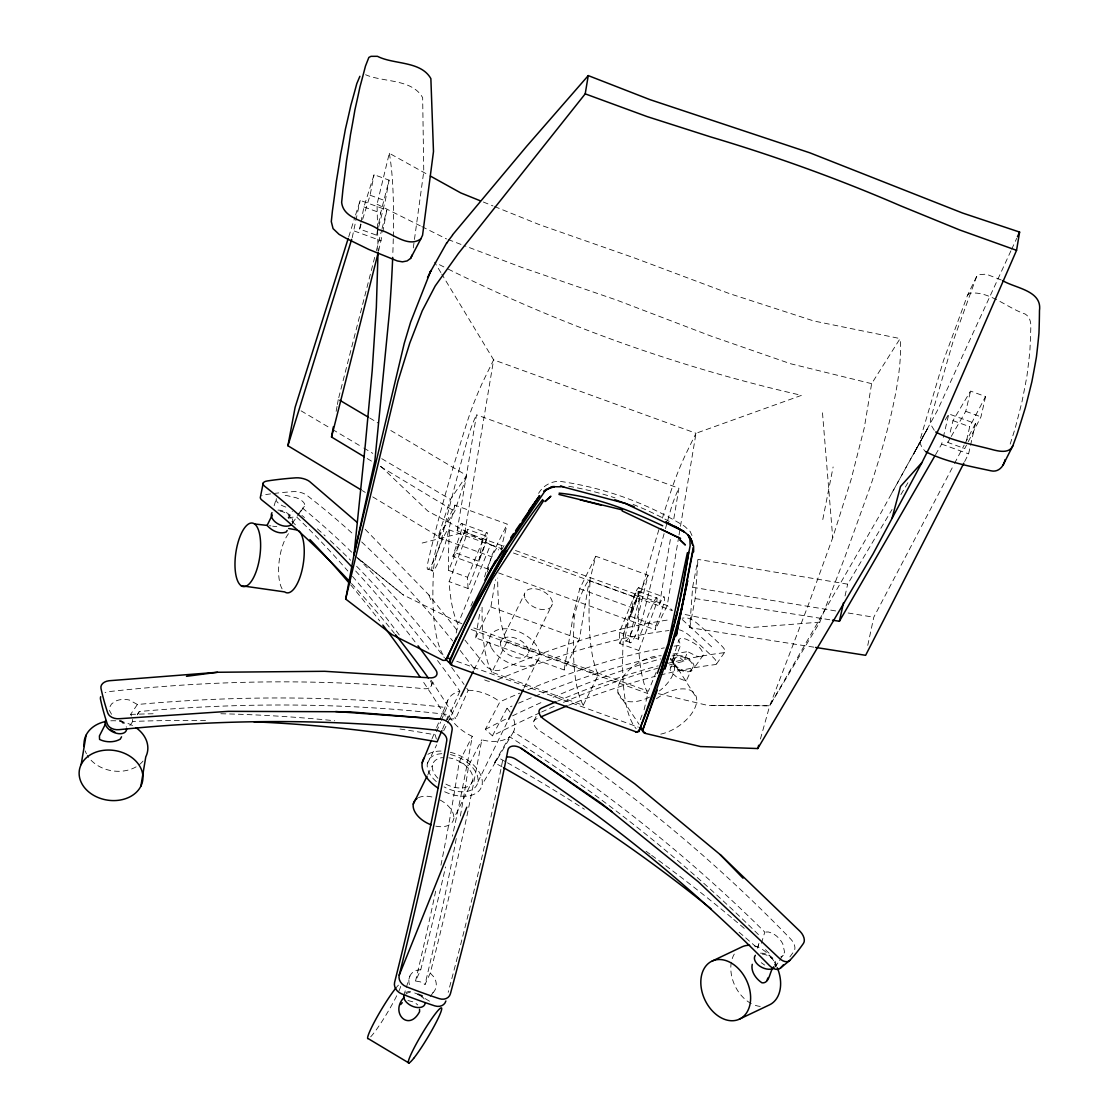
<?xml version="1.0" encoding="UTF-8"?>
<svg xmlns="http://www.w3.org/2000/svg" width="1119" height="1119" viewBox="0 0 1119 1119"><rect width="100%" height="100%" fill="white"/><g stroke="black" fill="none" stroke-linecap="round" stroke-linejoin="round"><path stroke-width="0.75" stroke-dasharray="5 3.75" d="M813.891 647.174L689.724 627.633L692.619 587.265L697.976 559.402L847.67 584.16L892.039 509.495M689.724 627.633L695.165 598.567L697.976 559.402M675.107 658.028L670.015 669.414L671.26 672.323L677.331 677.68L686.129 681.107L691.584 669.428A10.197 6.196 26.3 0 0 683.401 657.133A10.197 6.196 26.3 0 0 675.051 664.63A10.197 6.196 26.3 0 0 691.584 669.428M413.289 247.928L414.212 241.144M414.45 239.438L423.765 171.557L422.66 97.703C412.128 78.652 383.146 82.442 365.591 74.735M300.368 511.97L304.368 506.375L304.676 504.347A15.834 6.434 11.9 0 0 296.465 497.829L286.688 495.549L282.086 495.577M488.793 569.361L452.887 556.339L458.244 539.876A15.204 2.182 -70.1 0 0 462.245 524.21A15.204 2.182 -70.1 0 0 457.167 530.742L482.457 539.918A15.204 2.182 -70.1 0 1 487.548 533.385A15.204 2.182 -70.1 0 1 483.534 549.051L478.89 561.346L453.587 552.157M457.167 530.742L476.526 414.813L678.911 488.234L673.218 522.321M478.89 561.346L482.457 539.918M648.125 575.236L632.081 607.729A367.633 52.719 -70.1 0 0 625.941 633.13A21.695 3.105 -70.1 0 0 629.228 636.935A21.695 3.105 -70.1 0 0 639.984 608.316A620.975 89.058 -70.1 0 1 648.125 575.236L595.784 556.255A620.975 89.058 -70.1 0 0 587.993 587.853L579.432 639.075L564.158 669.959L475.617 637.844L480.163 610.624M475.617 637.844L490.891 606.946L495.451 579.628M564.158 669.959L572.97 617.226A21.695 3.105 -70.1 0 1 573.599 614.135A367.633 52.719 -70.1 0 1 579.726 588.734L595.784 556.255M630.668 616.401L634.249 594.986A15.204 2.182 -70.1 0 1 639.341 588.44A15.204 2.182 -70.1 0 1 635.326 604.106L630.668 616.401L655.972 625.577L655.272 629.759L498.584 572.914M634.249 594.986L659.553 604.162L670.659 537.666M678.757 536.644L667.232 605.547L655.272 629.759M679.037 534.924L680.198 528.028M680.478 526.308L696.018 433.277L801.512 395.343A1603.415 1574.531 68.8 0 1 446.915 268.448M494.584 206.567L539.652 224.751L634.305 257.902L729.392 293.584L813.751 320.971L900.11 338.581L871.631 383.663L864.288 427.794L851.041 479.729L832.718 537.707L808.1 605.491L769.704 705.781L760.067 740.316M336.148 411.358L337.071 406.225M337.378 404.518L338.302 399.385M360.626 223.954L359.647 229.059L376.585 235.2L380.642 213.016L389.076 180.145L374.054 174.69L363.913 206.945L360.961 222.247M378.614 250.922L382.432 233.941M382.754 232.234L386.81 210.036L360.178 200.371L355.492 215.268M352.205 237.662L360.178 200.371M822.787 519.538L833.123 466.959M572.97 617.226L573.599 614.135M867.757 645.383L873.785 617.226L953.682 465.07M845.041 595.965L847.67 584.16M966.648 440.159L969.697 426.703L985.545 396.532L970.523 391.077L952.968 420.632L949.388 435.711M964.634 461.615L968.592 453.866L975.474 423.569L948.828 413.918L945.289 419.891M456.188 633.004L458.091 624.738A936.365 134.28 -70.1 0 1 449.111 581.614L464.217 541.694A11.805 1.692 -70.1 0 0 467.28 529.259L486.261 536.141A11.805 1.692 -70.1 0 1 483.198 548.576L468.078 588.496L449.111 581.614M644.082 709.838L647.831 693.57A936.365 134.28 -70.1 0 1 638.837 650.447L653.958 610.526A11.805 1.692 -70.1 0 0 657.021 598.092L638.04 591.21A11.805 1.692 -70.1 0 0 633.41 598.259L619.366 632.361A936.365 134.28 -70.1 0 0 619.87 643.565L638.837 650.447M935.554 454.706L941.666 444.103L942.855 439.068M943.261 437.389L948.828 413.918M985.545 396.532A737.757 146.351 -65.8 0 1 980.957 416.841L964.732 448.565L947.793 442.425L948.982 437.389M377.579 228.696L377.047 204.231L389.3 153.275L427.332 174.368M376.585 235.2L385.3 200.749A733.197 39.179 -76.7 0 0 389.076 180.145M338.735 397.693L374.683 257.37M376.418 250.6L381.621 230.318M382.055 228.626L386.81 210.036M274.127 505.746L276.491 498.011L276.155 500.039A15.834 6.406 12 0 0 284.31 506.571L289.01 508.054M745.716 937.89A1177.552 927.245 38.7 0 1 757.479 948.157L758.934 943.373M761.41 943.247L764.795 932.099A1172.656 923.385 38.7 0 0 513.509 731.84A36.451 22.142 26.3 0 0 513.327 718.118M359.647 229.059L362.136 221.002M362.626 219.394L370.095 195.238A737.757 64.356 -74.2 0 0 374.054 174.69M672.841 659.119L678.771 640.068A15.834 5.595 34.7 0 1 686.059 639.159C693.039 642.208 702.089 646.768 703.347 655.021L693.864 668.323M348.736 236.794L354.975 216.918M403.735 995.616L405.791 989.084M406.309 987.448L409.918 976.006M372.725 496.892L438.2 536.393L450.425 499.41L466.637 475.477L389.034 429.458M438.2 536.393L454.762 511.355L466.637 475.477M757.479 948.157L758.626 944.982M1001.239 279.988L986.315 274.169L978.496 274.645L976.607 276.589L953.458 340.176L930.393 419.499L930.323 423.779L934.533 430.717M976.607 276.589L967.473 295.346L943.639 360.15L920.308 438.984L920.196 443.306L922.028 447.74L925.539 451.6M619.87 643.565L634.977 603.645A11.805 1.692 -70.1 0 0 638.04 591.21M655.972 625.577L660.63 613.296A15.204 2.182 -70.1 0 0 664.63 597.63A15.204 2.182 -70.1 0 0 659.553 604.162M658.308 693.654L708.005 705.474L769.704 705.781L819.835 622.136L844.607 557.863L870.596 485.744A635.718 107.116 -61 0 0 900.11 338.567M672.015 655.972A1177.552 404.197 -47.5 0 1 676.799 654.783L680.618 645.201L678.771 640.068M669.372 664.952A1177.552 404.197 -47.5 0 1 683.863 661.259L687.681 651.664L696.102 655.958A15.834 5.581 34.5 0 0 703.347 655.021M432.046 738.75L435.976 729.14M436.634 727.532L447.782 700.298M779.621 960.536L784.601 952.199L782.782 943.849A15.834 9.665 49.3 0 0 772.376 933.302L768.389 931.959L764.795 932.099M468.078 588.496A936.365 134.28 -70.1 0 1 467.574 577.292L448.607 570.41L462.651 536.323A11.805 1.692 -70.1 0 1 467.28 529.259M467.574 577.292L481.632 543.205A11.805 1.692 -70.1 0 1 486.261 536.141M461.895 623.633L458.622 622.458L490.57 544.701L427.934 511.173L379.942 465.532M619.366 632.361L638.348 639.243L652.391 605.141A11.805 1.692 -70.1 0 1 657.021 598.092M656.182 672.239L648.363 691.276L471.714 627.199M436.55 731.63L440.606 722.021M441.292 720.412L446.691 707.6A36.451 22.142 26.3 0 1 459.867 691.164A1172.656 674.617 83.8 0 0 437.123 660M442.551 729.056L448.621 714.635A36.451 22.142 26.3 0 0 472.288 736.344A1172.656 168.172 -70.1 0 1 452.398 836.243M459.867 691.164L447.474 719.517A1177.552 677.429 83.8 0 0 421.933 679.806M449.125 719.335L455.755 718.608L468.162 690.255A1172.656 674.617 83.8 0 0 465.098 685.919M470.847 606.008L473.001 601.309M758.416 934.589A1172.656 923.385 38.7 0 0 509.579 736.75A36.451 22.142 26.3 0 1 481.771 739.785A1172.656 168.172 -70.1 0 1 430.256 973.096L425.038 984.44L420.492 981.895L415.541 980.999L420.772 969.655A1172.656 168.172 -70.1 0 0 445.572 866.931M1010.919 250.824L937.26 410.757L879.45 515.607L769.704 705.781L707.698 705.376M1011.646 249.271L1016.709 238.333M477.897 781.915L507.886 720.818M524.028 687.919L539.4 656.587M454.901 505.145A620.975 89.058 -70.1 0 0 446.747 538.211A21.695 3.105 -70.1 0 1 435.99 566.843A21.695 3.105 -70.1 0 1 432.703 563.025A367.633 52.719 -70.1 0 1 438.844 537.624L454.901 505.145L507.243 524.126A620.975 89.058 -70.1 0 0 500.864 549.807M452.887 556.339L464.847 532.126L493.633 359.856L441.753 274.071M487.394 572.047A367.633 52.719 -70.1 0 1 491.185 556.619L507.243 524.126M430.815 686.73L433.892 680.492M427.808 774.712L432.41 765.41M500.557 642.502L524.489 594.077M583.223 705.334A856.86 122.88 -70.1 0 1 574.243 618.597A21.485 3.077 -70.1 0 1 582.677 591.14A21.485 3.077 -70.1 0 1 589.951 583.139A936.365 134.28 -70.1 0 0 598.259 674.925L583.223 705.334L491.884 672.197L506.921 641.788A936.365 134.28 -70.1 0 1 497.689 578.103M528.434 652.601L552.352 604.19M435.781 826.144A21.737 13.204 26.3 0 0 453.699 818.814L472.847 780.083A21.737 13.204 26.3 0 0 448.789 757.801M533.875 721.084L536.952 714.845M427.346 763.578L436.69 744.82M443.683 730.749L446.803 724.497M447.572 722.93L460.021 697.92M474.036 669.777L489.59 638.515M440.956 865.183A1177.552 168.871 -70.1 0 0 459.168 762.067L472.288 736.344M460.371 816.031A1177.552 168.871 -70.1 0 0 468.665 765.508L481.771 739.785M954.493 463.532L964.172 445.096M964.984 443.558L975.474 423.569M540.071 712.705A1177.552 404.197 -47.5 0 0 492.43 735.826L485.366 729.35L499.955 701.795A1172.656 402.518 -47.5 0 1 519.734 693.165M492.43 735.826L507.019 708.271A1172.656 402.518 -47.5 0 1 511.984 706.047M914.894 451.628L927.749 428.269L890.192 496.053M927.749 428.269L913.622 454.006A265.553 127.02 -88.3 0 1 917.496 446.985M501.564 549.891L504.949 543.848M137.455 714.789L139.315 711.53A1172.656 819.458 -15.4 0 1 448.621 714.635M947.793 442.425L950.353 437.977M951.206 436.494L965.739 411.316A733.197 168.871 -63.3 0 0 970.523 391.077M502.053 766.865A1177.552 927.245 38.7 0 0 494.542 762.682L509.579 736.75M513.509 731.84L482.135 784.531M900.907 494.556L908.894 481.114M538.589 493.367C543.149 485.52 551.961 480.471 561.123 481.506A321.097 305.081 -6.3 0 1 684.688 526.336L690.143 531.427L693.234 538.309M295.43 524.839A1177.552 677.429 83.8 0 0 288.142 517.705L292.367 511.397M298.116 514.278L304.368 506.375M205.532 720.482A1177.552 822.871 -15.4 0 0 132.532 721.447L132.629 717.894L130.601 714.412L137.385 704.494A1172.656 819.458 -15.4 0 1 446.691 707.6M137.385 714.37L139.315 711.53M716.594 663.889L724.832 652.069M129.874 725.56L133.665 720.174M774.977 967.096L778.684 961.85M292.353 523.174L299.36 513.369M430.172 996.623L435.207 989.63M494.542 762.682L498.473 757.773A1177.552 927.245 38.7 0 1 505.984 761.969M967.473 295.346L969.418 293.234C989.322 290.66 1007.044 307.963 1025.102 313.991C1030.193 316.999 1031.145 322.832 1030.781 328.217A744.345 147.176 -72.6 0 1 1029.83 351.688A741.589 126.349 -71.3 0 1 1026.906 376.264A740.708 105.186 -70 0 1 1021.983 401.721A741.561 86.415 -68.8 0 1 1015.227 428.073A743.855 67.741 -67.7 0 1 1009.562 446.103M780.74 957.025L783.328 955.29M670.295 667.134L671.904 666.057L674.253 666.518L679.513 671.176L696.536 698.018M422.171 543.051L464.847 532.126L504.026 546.338M420.772 969.655L416.156 970.411L412.463 972.593A15.834 12.994 32.1 0 0 409.4 984.608M819.835 622.136L749.087 627.675L681.975 613.883M288.142 517.705L296.437 516.796A1177.552 677.429 83.8 0 1 347.827 570.984M407.945 1000.512L414.562 1002.288L417.737 1004.932M276.799 526.657L272.672 526.196M695.165 598.567L830.816 619.912M692.619 587.265L836.187 611.016M848.146 612.988L873.785 617.226M422.674 995.63L414.967 992.553M269.469 525.622L270.91 525.902M871.631 383.663L790.629 363.759L711.516 336.273L616.653 300.074L521.79 267.441L464.161 245.607M370.095 195.238L385.3 200.749M965.739 411.316L980.957 416.841M363.913 206.945L380.642 213.016M952.968 420.632L969.697 426.703M354.261 231.004L381.187 240.781M941.666 444.103L968.592 453.866M461.42 523.552L486.723 532.742M638.515 587.797L663.805 596.973M515.453 550.492L667.232 605.547L672.267 610.233M490.57 544.701L502.011 548.856M513.467 553.01L672.127 610.568M448.649 529.665L497.843 547.513M589.195 580.649L638.389 598.497M438.844 537.624L491.185 556.619M579.726 588.734L632.081 607.729M428.409 569.207L432.983 570.872M626.22 640.977L630.794 642.628M490.891 606.946L579.432 639.075M506.921 641.788L598.259 674.925M471.183 629.493L647.831 693.57M456.776 661.287L638.334 727.154M459.168 762.067L468.665 765.508M448.146 239.536L462.553 245.005M483.324 202.021L492.975 205.924M458.622 622.458L403.19 594.902L357.954 558.199M377.047 204.231L420.296 225.828M421.835 226.597L446.551 238.934M369.634 417.96L378.586 423.276M301.095 410.855L330.958 428.563M332.455 429.444L362.318 447.152M363.815 448.048L372.781 453.363M381.733 458.664L450.425 499.41M417.709 994.134L432.2 1002.82M367.172 458.524L371.62 461.21M380.53 466.581L454.762 511.355M362.304 490.612L365.284 492.416M761.228 962.69L764.683 965.068M683.863 661.259L676.799 654.783M137.385 704.494L129.37 700.032A15.834 11.022 3.9 0 0 114.795 701.515L111.466 704.061L109.634 707.348L109.648 710.887L111.536 714.258M355.296 556.045L403.483 595.028M365.144 529.259L428.955 595.042L457.279 630.501M682.324 619.59L713.768 648.824M430.256 973.096L433.724 976.789L435.767 981.041A15.834 12.994 31.8 0 1 432.647 993.029M464.903 640.054L484.527 664.602A10.197 5.721 25.6 0 0 499.787 670.141A1187.567 414.072 -47.2 0 1 669.232 619.814M670.099 658.923L679.513 671.176M617.996 692.661L639.089 724.357M440.858 272.588L434.592 262.238A1603.415 1574.531 68.8 0 0 445.362 267.665M685.681 680.142L686.129 681.107M428.955 595.042L431.92 603.001M436.368 739.044L435.207 734.833A1177.552 822.871 -15.4 0 0 398.154 728.735M822.493 412.827L832.718 537.707M377.607 230.444L378.068 251.411M638.348 639.243A936.365 134.28 -70.1 0 1 639.145 600.987A21.485 3.077 -70.1 0 0 631.871 608.988A21.485 3.077 -70.1 0 0 623.437 636.445A856.86 122.88 -70.1 0 0 636.138 728.679M448.607 570.41A936.365 134.28 -70.1 0 1 449.418 532.154A21.485 3.077 -70.1 0 0 442.131 540.155A21.485 3.077 -70.1 0 0 433.71 567.613A856.86 122.88 -70.1 0 0 444.607 657.482M389.3 153.261A635.718 72.945 -79 0 1 393.315 236.906M393.273 238.767A635.718 72.945 -79 0 1 392.741 255.789M143.022 761.074A32.087 25.066 9.5 0 1 137.665 765.886M136.126 766.837A32.087 25.066 9.5 0 1 87.24 755.241M86.457 753.814A32.087 25.066 9.5 0 1 85.212 750.933M110.781 720.818A32.087 25.066 9.5 0 1 133.147 725.909M400.7 986.412A32.087 3.371 -59.1 0 1 398.462 992.077M396.713 995.77A32.087 3.371 -59.1 0 1 370.235 1037.285M395.636 988.357A32.087 3.371 -59.1 0 1 398.448 985.14M656.433 698.76A32.087 17.582 -33.7 0 1 696.661 698.899A32.087 17.582 -33.7 0 1 660.042 734.288M640.348 719.755A32.087 17.582 -33.7 0 1 643.663 712.146M282.086 588.846A32.087 12.127 -81.9 0 1 279.526 558.549A32.087 12.127 -81.9 0 1 290.856 531.175M760.221 1006.401A32.087 22.981 64.6 0 1 752.737 1004.33M751.283 1003.617A32.087 22.981 64.6 0 1 735.127 952.745M754.388 945.891A32.087 22.981 64.6 0 1 776.6 966.27M405.735 994.301A10.197 6.196 26.3 0 1 413.484 992.665M414.715 992.987A10.197 6.196 26.3 0 1 422.185 997.868M119.327 720.51A10.197 6.196 26.3 0 1 124.601 725.518M762.263 954.087A10.197 6.196 26.3 0 1 774.488 965.305M670.421 658.392A32.087 17.582 -33.7 0 1 659.455 690.899M649.496 697.137A32.087 17.582 -33.7 0 1 618.485 685.849A32.087 17.582 -33.7 0 1 661.231 655.748M280.128 511.117A10.197 6.196 26.3 0 1 291.402 519.496M518.587 703.166A1172.656 402.518 -47.5 0 1 533.315 696.913M534.938 696.242A1172.656 402.518 -47.5 0 1 659.609 656.629M672.995 654.042A1172.656 402.518 -47.5 0 1 687.681 651.664M789.888 956.871A386.587 234.794 26.3 0 0 794.14 950.968A10.197 6.099 49.8 0 0 790.783 939.135A1172.264 922.126 39.4 0 0 539.022 730.441A10.197 5.959 29.9 0 1 535.917 719.125A1172.264 396.014 -47.8 0 1 539.232 717.657M270.658 493.885A386.587 234.794 26.3 0 0 264.35 494.794A10.197 4.154 10.9 0 0 261.79 495.563M273.833 493.479A386.587 234.794 26.3 0 1 293.304 491.633A10.197 3.986 12.3 0 1 306.802 495.255A1172.264 679.247 83.4 0 1 353.94 534.854M568.634 705.264A1172.264 396.014 -47.8 0 1 655.482 676.268M660.28 675.037A1172.264 396.014 -47.8 0 1 715.293 664.588A10.197 3.567 35.6 0 0 713.502 657.734A386.587 234.794 26.3 0 0 688.856 635.116A10.197 3.469 34 0 0 679.485 629.857M557.64 701.109A1187.567 401.189 -47.8 0 1 658.126 665.847M667.665 663.385A1187.567 401.189 -47.8 0 1 723.531 652.769A10.197 3.567 35.6 0 0 721.741 645.901A391.622 237.857 26.3 0 0 697.151 623.353A10.197 3.469 34 0 0 685.429 617.828A1187.567 414.072 -47.2 0 0 682.226 618.164M468.162 690.255A36.451 22.142 26.3 0 1 499.955 701.795M507.019 708.271A36.451 22.142 26.3 0 1 510.194 712.327M430.353 680.842A10.197 6.113 22.2 0 1 424.031 688.731A1172.264 815.807 -15.9 0 0 108.599 691.668A10.197 6.994 2.9 0 0 105.046 692.577M502.571 760.766A1172.264 161.164 -69.8 0 1 448.187 992.343M435.655 891.144A1177.552 168.871 -70.1 0 1 415.541 980.999M456.272 838.509A1177.552 168.871 -70.1 0 1 425.038 984.44M769.075 953.178A15.834 9.637 49.3 0 1 763.55 946.8M497.675 679.667A1172.264 408.729 -47.2 0 1 668.98 630.529M527.888 689.766A1172.656 402.518 -47.5 0 1 664.28 647.873M674.142 646.181A1172.656 402.518 -47.5 0 1 680.618 645.201M302.34 507.97A1172.656 674.617 83.8 0 1 352.611 553.094M357.66 558.087A1172.656 674.617 83.8 0 1 444.369 657.706M451.684 667.456A1172.656 674.617 83.8 0 1 464.077 684.492M361.675 541.974A1172.264 679.247 83.4 0 1 452.691 640.977M460.175 650.461A1172.264 679.247 83.4 0 1 474.96 669.875M301.878 515.383A1172.656 674.617 83.8 0 1 304.48 517.593M317.446 528.895A1172.656 674.617 83.8 0 1 325.167 535.889M330.301 540.631A1172.656 674.617 83.8 0 1 350.639 560.241M356.611 566.27A1172.656 674.617 83.8 0 1 429.766 650.377M351.506 583.517A1172.264 669.512 84.2 0 1 394.392 633.326M489.395 681.443A10.197 5.721 25.6 0 1 482.205 678.464M739.113 932.239A1177.552 927.245 38.7 0 1 744.401 936.757M120.53 720.272A11.498 6.98 26.3 0 1 126.405 727.168M130.601 714.412A1177.552 822.871 -15.4 0 1 156.744 713.67M220.849 713.74A1177.552 822.871 -15.4 0 1 334.707 720.762M350.737 584.943A1177.552 677.429 83.8 0 1 379.691 620.933M277.974 510.068A11.498 6.98 26.3 0 1 289.541 514.922A11.498 6.98 26.3 0 1 292.157 523.636M352.485 576.355A1177.552 677.429 83.8 0 1 399.525 635.326M431.179 680.338A1177.552 677.429 83.8 0 1 455.755 718.608M355.674 571.026A1187.567 678.254 84.2 0 1 415.932 643.033M485.366 729.35A1177.552 404.197 -47.5 0 1 506.208 718.916M512.572 715.838A1177.552 404.197 -47.5 0 1 543.89 701.333M553.122 697.277A1177.552 404.197 -47.5 0 1 660.686 658.923M541.638 711.992A1177.552 404.197 -47.5 0 1 555.57 705.753M563.472 702.34A1177.552 404.197 -47.5 0 1 657.902 668.155M507.48 762.808A1177.552 927.245 38.7 0 1 584.426 809.247M646.013 851.265A1177.552 927.245 38.7 0 1 650.237 854.315M651.65 855.336A1177.552 927.245 38.7 0 1 732.427 918.363M733.756 919.482A1177.552 927.245 38.7 0 1 744.373 928.462M760.472 953.15A11.498 6.98 26.3 0 1 771.984 957.388A11.498 6.98 26.3 0 1 775.593 966.061M405.763 992.609A11.498 6.98 26.3 0 1 414.24 991.98M420.814 995.309A11.498 6.98 26.3 0 1 424.297 999.323M450.286 752.262A32.199 19.555 26.3 0 1 482.065 784.881A32.199 19.555 26.3 0 1 442.732 790.811M427.878 754.346A32.199 19.555 26.3 0 1 443.278 751.157M568.76 486.261A317.922 302.074 -6.3 0 1 615.002 497.857M633.088 504.417A317.922 302.074 -6.3 0 1 672.323 523.146M440.145 800.057A21.737 13.204 26.3 0 1 453.699 818.814M418.408 797.693A21.737 13.204 26.3 0 1 434.242 797.595M450.467 754.556A27.178 16.505 26.3 0 1 477.841 782.223A27.178 16.505 26.3 0 1 444.089 786.909M436.298 781.594A27.178 16.505 26.3 0 1 442.411 753.674M472.847 780.083A21.737 13.204 26.3 0 1 444.509 783.356M437.935 778.306A21.737 13.204 26.3 0 1 442.592 757.605M658.909 529.567A367.633 52.719 -70.1 0 0 630.515 634.795A21.695 3.105 -70.1 0 0 633.802 638.599A21.695 3.105 -70.1 0 0 644.558 609.981A620.975 89.058 -70.1 0 1 665.022 530.252M662.406 518.111A367.633 52.719 -70.1 0 1 669.162 496.612A54.789 7.861 -70.1 0 1 686.031 453.657A555.667 79.687 -70.1 0 1 696.018 433.277L493.633 359.856A555.667 79.687 -70.1 0 0 483.646 380.236A54.789 7.861 -70.1 0 0 466.777 423.192A367.633 52.719 -70.1 0 0 428.129 561.374A21.695 3.105 -70.1 0 0 431.416 565.179A21.695 3.105 -70.1 0 0 442.173 536.561A620.975 89.058 -70.1 0 1 468.134 437.039A22.128 3.175 -70.1 0 1 476.526 414.813M665.469 528.616A620.975 89.058 -70.1 0 1 667.288 522.041M667.735 520.391A620.975 89.058 -70.1 0 1 670.519 510.46A22.128 3.175 -70.1 0 1 678.911 488.234M484.583 576.942A21.485 3.077 -70.1 0 1 493.619 553.234A21.485 3.077 -70.1 0 1 498.612 550.002M491.884 672.197A856.86 122.88 -70.1 0 1 482.093 607.085M673.092 663.049A11.498 6.98 26.3 0 0 691.318 671.022A11.498 6.98 26.3 0 0 685.653 657.091A11.498 6.98 26.3 0 0 673.092 663.049M525.594 599.364A14.981 9.092 26.3 0 0 549.723 608.121A14.981 9.092 26.3 0 0 539.959 589.923A14.981 9.092 26.3 0 0 525.594 599.364M501.662 647.789A14.981 9.092 26.3 0 0 525.79 656.545A14.981 9.092 26.3 0 0 516.041 638.334A14.981 9.092 26.3 0 0 501.662 647.789M491.563 647.971A26.758 16.253 26.3 0 0 534.686 663.609A26.758 16.253 26.3 0 0 517.244 631.074A26.758 16.253 26.3 0 0 491.563 647.971"/><path stroke-width="1.5" d="M452.51 234.906L526.657 146.295L588.258 75.602L649.873 99.605L809.862 152.827L962.662 213.072L1019.605 232.081L1016.556 250.334L939.219 428.241L921.93 462.567L873.058 553.877L757.759 748.541L700.438 746.541L644.208 733.127L642.907 730.875L643.131 728.875L657.231 690.087M378.012 253.104L376.348 307.515L372.193 370.641L365.298 444.858L353.968 554.954L345.673 599.043L392.182 634.725L442.998 660.378L445.558 660.322L491.8 568.186L502.431 550.66M661.609 668.211L639.425 730.106L636.921 732.148L452.16 665.399L450.062 663.609L449.684 661.273M642.907 730.875L643.131 728.875L639.97 727.742L639.075 731.602M81.183 764.487L86.079 735.197M140.882 786.153A32.087 25.066 9.5 0 0 105.885 750.122A32.087 25.066 9.5 0 0 86.331 789.692A32.087 25.066 9.5 0 0 140.882 786.153L145.778 756.864A32.087 25.066 9.5 0 0 135.917 727.658M345.673 599.043L397.888 381.495L409.792 343.057L422.241 310.816L435.193 285.988L458.175 253.733L585.209 93.856L588.258 75.602M364.193 456.734L331.532 437.025L333.378 426.759M638.963 731.099C662.616 673.75 679.793 613.925 688.591 552.45M360.822 489.716L287.905 445.74L295.122 407.316L348.205 238.445M693.221 547.667L681.709 607.981L664.868 669.078L675.275 634.753L642.935 729.714M692.927 551.317L676.24 635.816L687.639 580.635L675.512 635.256L682.17 606.946M752.248 964.326C750.611 971.586 756.136 979.041 761.983 982.832C769.9 983.811 769.494 970.844 773.733 966.816M263.217 483.03L260.447 496.836A10.197 4.154 10.9 0 0 261.986 500.151A1172.264 669.512 84.2 0 1 350.331 582.244M687.388 552.688L668.057 643.803L657.343 673.372M832.536 620.192L839.404 621.269L843.53 602.721M450.481 657.804L449.334 662.77A856.86 122.88 -70.1 0 1 445.488 658.699M446.873 658.601L456.44 637.368M331.532 437.025L378.194 252.614M892.123 518.027L900.515 486.457L921.93 462.567M662.056 666.574L665.679 653.426M669.763 638.627L673.386 625.479M674.295 622.192L678.366 607.393L690.143 545.68L689.891 539.274L687.961 534.98M660.923 671.918L677.513 612.415M757.759 748.541L758.682 745.254M287.905 445.74L351.688 239.326M767.033 980.44L767.844 977.992M446.411 659.595L447.068 657.762L450.23 658.909L476.764 601.155L507.844 545.526L545.624 490.094M404.267 997.239C389.482 1012.038 408.505 1032.683 419.583 1011.688L419.555 1009.352M1005.016 459.713C1003.827 466.469 998.358 472.638 990.916 470.791C968.844 465.994 945.779 461.937 925.539 451.6M427.556 277.68L430.927 270.476L410.631 322.076L404.281 343.239L353.968 554.954L374.879 460.72L389.524 311.222A635.718 72.945 -79 0 0 392.685 257.398M556.017 701.795A1187.567 401.189 -47.8 0 0 541.302 708.229A10.197 5.959 29.9 0 0 544.421 719.545L634.767 783.804L720.258 854.65L800.169 931.456A10.197 6.099 49.8 0 1 803.512 943.289A391.622 237.857 26.3 0 1 789.832 960.382A10.197 6.322 50.1 0 1 778.95 957.934L698.438 881.912L601.588 803.54L521.3 748.401A10.197 6.504 29.4 0 0 507.956 749.856A1187.567 163.276 -69.8 0 1 450.397 993.798A10.197 8.406 33.6 0 1 439.235 998.652A391.622 237.857 26.3 0 1 406.197 986.664A10.197 8.448 30.8 0 1 399.203 975.222L466.805 807.233M422.213 762.794L431.388 740.358M441.865 730.651L437.137 741.855A1177.552 822.871 -15.4 0 0 253.957 721.797M449.642 662.42C473.715 604.442 504.571 549.471 542.673 499.522M1017.437 236.766L1019.605 232.081M359.884 76.302L356.765 83.715A744.345 65.797 -67.6 0 1 350.834 105.368A741.589 86.233 -68.8 0 1 345.421 129.035A740.708 107.27 -70.1 0 1 340.624 154.534A741.561 126.153 -71.3 0 1 336.301 181.782A743.855 145.134 -72.4 0 1 332.441 210.736L331.294 221.576L333.056 228.612L339.043 234.319L346.261 238.403L368.738 249.411L397.343 260.951L402.448 261.846L407.092 260.937L410.561 258.433L412.351 254.712M420.786 238.934L422.562 235.27L433.487 151.541L430.871 78.624C420.744 60.678 393.72 64.706 377.467 56.314L371.018 56.328L368.864 57.419L365.451 66.133A707.18 62.51 -67.6 0 1 359.94 86.918A704.578 81.925 -68.8 0 1 354.933 109.788A703.739 101.913 -70.1 0 1 350.499 134.574A704.55 119.859 -71.3 0 1 346.484 161.164A706.76 137.889 -72.4 0 1 342.918 189.531A710.341 156.338 -73.6 0 1 341.645 202.329C343.435 219.786 367.619 220.961 378.726 229.717C391.776 232.053 407.456 248.474 420.786 238.934L410.561 258.433M508.655 719.251L523.258 689.486M287.191 530.42L286.31 531.917C279.568 534.812 271.553 530.602 267.119 525.412L272.267 514.978M450.929 664.672L491.912 579.908L543.708 500.557M413.261 804.141L427.038 776.25M460.804 696.354L473.253 671.344M1002.974 465.252L1012.835 445.81A710.341 46.397 -66.6 0 0 1017.115 434.116A706.76 64.37 -67.7 0 0 1025.41 407.456A704.55 82.093 -68.8 0 0 1031.858 381.761A703.739 99.927 -70 0 0 1036.418 357.017A704.578 120.041 -71.3 0 0 1038.95 333.238A707.18 139.819 -72.6 0 0 1039.467 310.648C1042.446 290.38 1014.933 288.254 1002.68 280.603M105.592 723.769L99.409 735.952L99.577 739.435C105.801 742.526 114.166 742.68 120.251 739.141L121.551 736.806M963.837 463.168L865.63 655.314L815.611 647.439M429.836 272.854L446.761 242.739M487.227 575.572L495.661 560.465M476.009 604.833L506.921 550.52M484.919 580.215L491.8 568.186L539.596 495.703L528.741 510.81M839.404 621.269L934.673 456.216M445.558 660.322L447.068 657.762M1012.835 445.81C1009.562 453.321 999.994 451.517 993.686 449.964C974.271 444.677 953.598 441.543 935.708 431.99M510.698 537.749L513.593 533.539M515.523 530.742L520.335 523.734M522.265 520.922L539.596 495.703M400.588 1004.568L402.253 1002.722M551.205 487.157L543.862 491.227L551.429 487.073M507.411 756.976A10.197 6.504 29.4 0 1 515.915 759.311A1172.264 923.986 38 0 1 769.55 965.655A10.197 6.336 50.1 0 0 780.419 968.103L789.832 960.382M712.146 961.067L742.121 946.8A32.087 22.981 64.6 0 1 749.59 945.261M739.309 1019.199A32.087 22.981 64.6 0 0 737.015 967.278A32.087 22.981 64.6 0 0 700.844 983.909A32.087 22.981 64.6 0 0 739.309 1019.199L769.299 1004.946A32.087 22.981 64.6 0 0 777.257 967.753M545.429 489.73L554.604 486.597L552.646 486.527M267.119 525.412L254.545 523.972A32.087 12.127 -81.9 0 0 234.976 563.556A32.087 12.127 -81.9 0 0 253.887 576.956A32.087 12.127 -81.9 0 0 254.545 523.972M186.495 676.31L217.52 672.267L324.622 671.302L429.43 677.82A10.197 6.113 22.2 0 0 435.753 669.931A1187.567 678.254 84.2 0 0 418.044 645.817M217.52 672.267L109.061 680.744A10.197 6.994 2.8 0 0 100.99 688.437A391.622 237.857 26.3 0 0 107.732 712.929A10.197 7.204 3.4 0 0 119.509 718.706L228.262 711.348L348.582 711.768L440.802 719.195A10.197 6.602 24.4 0 1 452.16 729.616A1187.567 177.334 -70.3 0 1 399.203 975.222M635.564 731.938L638.11 731.826M554.576 486.723L560.479 486.807M335.686 711.516L440.802 719.195M559.136 493.143C595.476 496.626 629.969 510.334 662.7 525.804M241.061 585.685L284.674 591.909A32.087 12.127 -81.9 0 0 302.046 570.089A32.087 12.127 -81.9 0 0 299.053 530.966M288.674 528.518L296.577 529.916M563.71 486.793L560.339 486.164L624.612 503.228L614.932 499.759M558.954 494.458L622.458 509.956M580.146 499.815L601.183 505.187M1016.556 250.334L959.682 229.968L900.529 205.798A1065.274 648.866 13.5 0 0 710.789 136.966L647.202 116.614L585.209 93.856M634.179 506.683L624.864 503.228L684.213 531.693L666.141 522.013M480.107 200.721L460.79 192.93L430.367 176.061M622.136 510.935L680.604 538.589L661.175 529.217M665.959 522C675.554 528.14 691.612 531.511 692.773 545.247L691.164 539.75L688.101 535.022M339.798 400.266L368.151 417.079M408.981 1063.05L368.389 1038.726A32.087 3.371 -59.1 0 1 375.327 1020.206A32.087 3.371 -59.1 0 1 395.636 988.357M675.079 526.378L683.849 531.651M521.3 748.401L612.303 811.862M450.062 663.609L452.16 665.399M357.199 522.433L309.515 481.45A10.197 3.986 12.3 0 0 296.017 477.827A391.622 237.857 26.3 0 0 267.133 480.988A10.197 4.154 10.9 0 0 264.755 486.331A1187.567 678.254 84.2 0 1 352.107 567.179M720.258 854.65L743.002 878.191M689.36 536.113L692.451 543.051M643.131 728.875L643.327 732.064M693.584 545.806L693.654 551.821M446.761 243.103A225.604 64.301 -79.4 0 1 452.51 235.242M84.163 746.471A32.087 25.066 9.5 0 1 105.452 721.545M645.467 733.127A32.087 17.582 -33.7 0 1 641.033 728.749M114.809 731.952A10.197 6.196 26.3 0 1 110.208 729.392M540.883 716.929A1172.264 396.014 -47.8 0 1 567.025 705.907M783.384 964.816A386.587 234.794 26.3 0 1 780.419 968.103M100.696 696.703A10.197 6.994 2.9 0 0 100.528 699.347A386.587 234.794 26.3 0 0 107.284 723.909A10.197 7.204 3.4 0 0 119.062 729.672A1172.264 822.521 -14.9 0 1 435.417 730.106A10.197 6.602 24.4 0 1 446.775 740.526A1172.264 175.04 -70.3 0 1 394.601 982.384A10.197 8.448 30.7 0 0 401.581 993.826A386.587 234.794 26.3 0 0 434.718 1005.841A10.197 8.406 33.7 0 0 445.88 1000.987M395.469 634.669A1172.264 669.512 84.2 0 1 428.283 677.946M503.564 767.718A1177.552 927.245 38.7 0 1 711.069 908.894M126.629 728.511A11.498 6.98 26.3 0 1 114.32 732.609A11.498 6.98 26.3 0 1 105.648 720.398M309.907 539.54A1177.552 677.429 83.8 0 1 349.646 583.656M382.852 625.073A1177.552 677.429 83.8 0 1 420.003 676.925M291.36 524.573A11.498 6.98 26.3 0 1 277.456 523.566A11.498 6.98 26.3 0 1 271.973 512.656M774.068 967.963A11.498 6.98 26.3 0 1 759.899 966.229A11.498 6.98 26.3 0 1 755.353 955.332M425.136 1003.379A11.498 6.98 26.3 0 1 413.247 1006.582A11.498 6.98 26.3 0 1 403.735 995.616M438.284 788.238A32.199 19.555 26.3 0 1 424.087 758.039M431.249 824.857A21.737 13.204 26.3 0 1 417.093 798.434M548.828 497.997L545.037 501.564L550.87 496.207L548.828 497.997M683.513 543.121L679.862 539.764L685.36 544.995L683.513 543.121M413.638 1058.392A32.087 3.371 -59.1 0 0 441.292 1010.751A32.087 3.371 -59.1 0 0 419.877 1037.481A32.087 3.371 -59.1 0 0 413.638 1058.392"/></g></svg>
